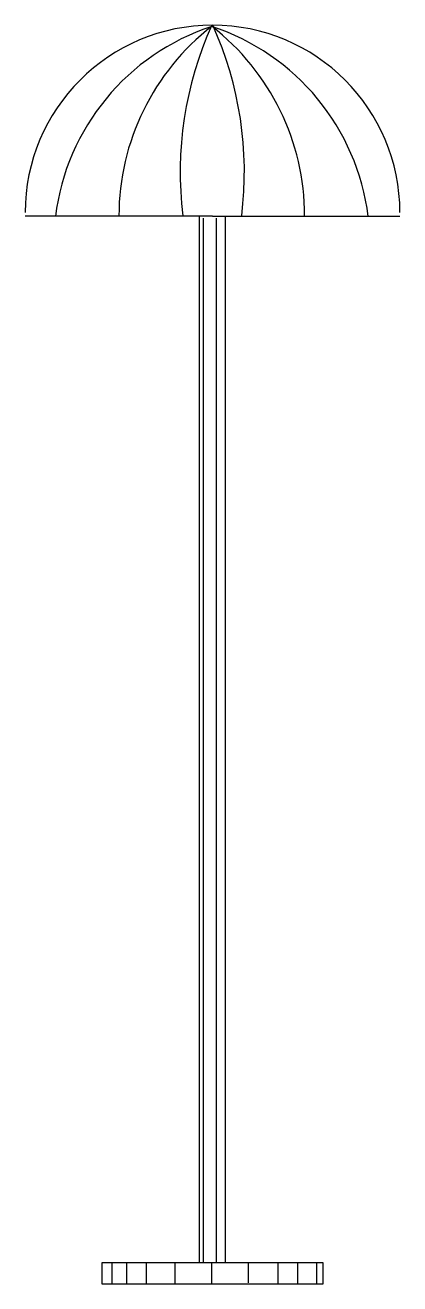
# Model space of a CAD drawing. Header units: millimetres. Extents: x 0 to 298, y 0 to 1000.
import ezdxf

# ---------------------------------------------------------------- set-up
doc = ezdxf.new("R2010")
doc.units = ezdxf.units.MM
doc.layers.add('Furniture_家具立面', color=255, linetype='Continuous')

msp = doc.modelspace()

# ---------------------------------------------------------------- linework, layer by layer
at = {"layer": 'Furniture_家具立面'}
for p, q in [((148.3, 999.1, 0), (148.3, 1000, 0)), ((148.9, 848.2, 0), (0, 848.2, 0)), ((138.5, 16.6, 0), (138.5, 848.2, 0)), ((141.4, 846.8, 0), (141.4, 16.6, 0)), ((148.9, 848.2, 0), (297.7, 848.2, 0)), ((151.7, 846.8, 0), (151.7, 16.6, 0)), ((159.3, 16.6, 0), (159.3, 848.2, 0)), ((236.8, 16.6, 0), (60.9, 16.6, 0)), ((60.9, 16.6, 0), (60.9, 0, 0)), ((68.8, 16.7, 0), (68.8, 0.2, 0)), ((80.5, 16.7, 0), (80.5, 0.2, 0)), ((96.1, 16.7, 0), (96.1, 0.2, 0)), ((118.9, 16.7, 0), (118.9, 0.2, 0)), ((148.1, 16.7, 0), (148.1, 0.2, 0)), ((177.3, 16.7, 0), (177.3, 0.7, 0)), ((200.7, 16.2, 0), (200.7, 0.2, 0)), ((216.3, 16.7, 0), (216.3, 0.2, 0)), ((231.4, 16.7, 0), (231.4, 0.2, 0)), ((236.8, 0, 0), (236.8, 16.6, 0)), ((60.9, 0, 0), (236.8, 0, 0))]:
    msp.add_line(p, q, dxfattribs=at)
for centre, radius, start, end in [((148.9, 851.1, 0), 148.9, 0, 180), ((205.4, 825.4, 0), 182.8, 108.2004, 172.891), ((265.3, 848.4, 0), 190.8, 127.8171, 180), ((407.3, 883.3, 0), 284.1, 155.7384, 187.0262), ((31.3, 848.4, 0), 190.8, 0, 52.1829), ((91.2, 825.4, 0), 182.8, 7.109, 71.7996), ((-109.9, 883.3, 0), 284.1, 352.9738, 24.2616)]:
    msp.add_arc(centre, radius, start, end, dxfattribs=at)

doc.saveas('drawing.dxf')
